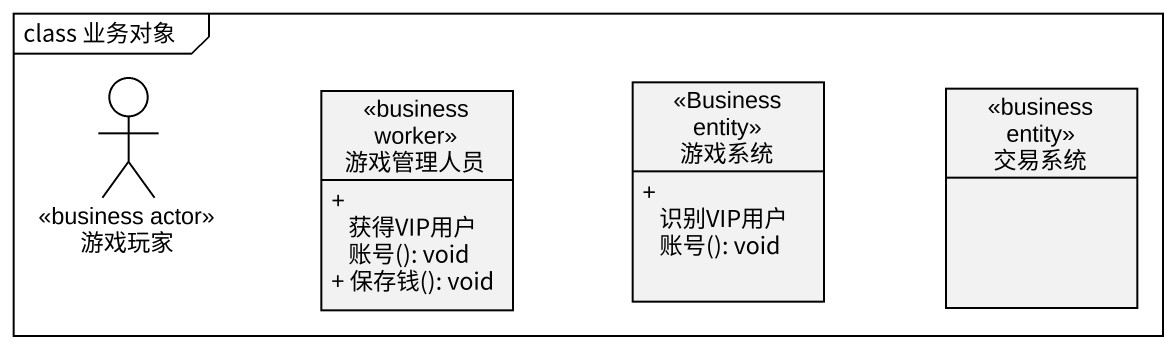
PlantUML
@startuml
mainframe class 业务对象
allowmixing
hide circle
hide empty members
skinparam classAttributeIconSize 0
actor 游戏玩家 <<business actor>>
class 游戏管理人员 <<business worker>> {
  + 获得VIP用户账号(): void
  + 保存钱(): void
}
class 游戏系统 <<Business entity>> {
  + 识别VIP用户账号(): void
}
class 交易系统 <<business entity>>
@enduml
